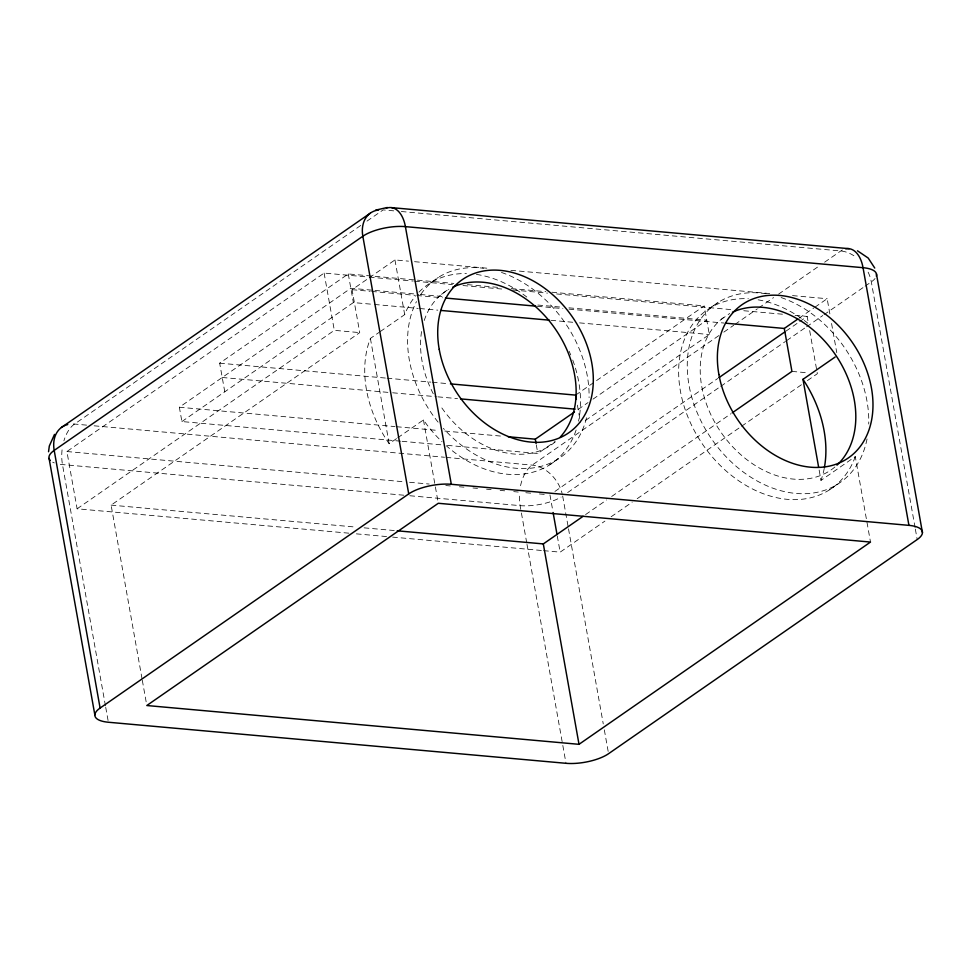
<?xml version="1.0" encoding="UTF-8"?>
<svg xmlns="http://www.w3.org/2000/svg" width="971" height="971" viewBox="0 0 971 971"><rect width="100%" height="100%" fill="white"/><g stroke="black" fill="none" stroke-linecap="round" stroke-linejoin="round"><path stroke-width="0.73" stroke-dasharray="4.86 3.64" d="M430.129 283.119L438.394 277.366M829.683 489.748L837.973 483.983M360.763 225.442L74.524 424.048A31.084 17.745 -84.9 0 0 63.892 440.846M366.989 221.121L383.169 209.894L393.74 210.853M348.832 533.176L77.11 508.792L66.914 451.539L324.108 273.082L367.888 277.002M224.774 391.811L219.677 363.178L348.273 273.943L453.845 283.423M400.598 441.174L181.905 421.548L179.356 407.237L350.822 288.266L373.447 290.293M142.045 678.814L111.107 505.126L359.731 332.616L352.085 289.674L368.009 278.628M369.235 277.779L394.954 259.937L408.5 261.15M181.905 421.548L353.371 302.576L372.985 304.336M77.11 508.792L334.315 330.334L359.731 332.616M396.508 438.637L389.165 443.747A108.801 80.642 55.2 0 1 370.4 338.418L378.969 332.458M380.195 331.609L404.689 314.616A108.801 80.642 55.2 0 1 415.321 296.204M441.477 294.334L448.833 289.237M397.734 437.787L423.453 419.945A108.801 80.642 55.2 0 0 442.036 441.805M575.609 395.112L704.206 305.889L709.316 334.522L584.421 421.171M709.473 308.402L718.055 302.454M578.158 409.434L588.05 402.564M593.002 399.142L706.754 320.199L568.011 307.746M721.137 319.435L729.719 313.475M447.352 445.373L537.837 453.493L554.987 441.587M718.831 335.59L532.144 465.109A31.084 17.745 -84.9 0 0 520.104 488.037M723.808 332.131L733.76 325.224M735.011 324.363L757.404 308.814M758.654 307.953L773.584 297.587M778.56 294.14L819.633 265.641M824.61 262.194L840.789 250.967A31.084 17.745 -84.9 0 1 842.355 250.008M549.732 464.842L558.313 458.895M798.987 318.257L813.686 308.062M814.912 307.212L827.158 298.716L830.011 314.738M554.927 491.435L717.703 378.496M786.037 331.087L798.465 322.457M799.703 321.595L807.168 316.425L808.212 322.299M567.647 492.576L719.487 387.223M720.725 386.361L785.442 341.452M786.692 340.59L805.36 327.64M806.598 326.778L822.777 315.551M824.027 314.689L863.85 287.052M865.088 286.19L871.315 281.869A31.084 10.984 -10.1 0 0 875.053 278.507M585.574 514.581L606.705 499.919M611.681 496.472L731.029 413.67M543.554 550.654L560.158 552.147L604.897 521.111M611.099 516.79L632.23 502.141M637.194 498.693L740.327 427.131M741.565 426.269L802.447 384.031M807.423 380.583L817.364 373.689L809.511 329.642M819.136 469.988L820.981 480.39L855.281 456.601L870.502 542.061M401.29 211.52L840.789 250.967A31.084 23.037 55.2 0 1 855.997 257.218M414.532 261.685L486.811 268.178M510.904 270.339L771.435 293.715M792.518 295.609L827.158 298.716M467.427 284.637L497.589 287.343M511.159 288.569L545.848 291.676M551.88 292.222L704.206 305.889M369.393 277.148L413.173 281.068M414.678 281.202L452.425 284.588M462.985 285.547L503.743 289.2M512.797 290.013L547.523 293.121M556.577 293.934L731.685 309.652M743.762 310.732L786.025 314.531M795.091 315.344L807.168 316.425M374.964 290.426L418.695 294.347M420.2 294.492L444.33 296.653M537.837 305.04L561.978 307.212M352.085 289.674L370.157 291.3M371.662 291.434L415.333 295.354M416.838 295.487L442.436 297.781M537.315 306.302L562.913 308.596M568.945 309.13L724.05 323.052M374.49 304.469L418.234 308.402M419.739 308.535L437.836 310.162M550.945 320.309L573.57 322.336M579.602 322.882L709.316 334.522M791.935 371.408L808.394 372.876M219.677 363.178L385.572 378.059M387.089 378.205L430.821 382.125M432.326 382.258L448.918 383.751M222.225 377.488L391.143 392.648M392.648 392.782L436.392 396.714M437.897 396.848L457.499 398.608M179.356 407.237L395.027 426.585M396.544 426.718L438.771 430.517M444.803 431.051L502.116 436.197M402.103 441.307L441.32 444.827M86.601 425.14L74.524 424.048A31.084 23.037 55.2 0 0 69.985 424.109M94.151 425.808L444.548 457.256M446.065 457.39L532.144 465.109A31.084 23.037 55.2 0 1 562.112 493.438M66.914 451.539L403.535 481.75M409.58 482.284L429.194 484.044M445.798 485.536L450.338 485.949M459.392 486.762L463.92 487.163M472.974 487.976L477.501 488.389M486.556 489.19L491.095 489.602M500.15 490.416L504.677 490.816M513.732 491.629L518.259 492.042M525.809 492.722L531.841 493.256M539.39 493.936L545.435 494.482M403.802 495.21L62.472 464.575A31.084 10.984 -10.1 0 1 58.139 463.968M409.847 495.744L520.104 505.636A31.084 10.984 -10.1 0 0 561.032 497.091M111.107 505.126L356.575 527.156M364.101 527.836L394.226 530.53M356.369 533.856L386.567 536.562M392.6 537.109L542.049 550.521M915.095 527.617L871.315 281.869A31.084 23.037 55.2 0 0 867.698 271.261M915.35 529.11L917.207 539.536M831.564 323.489L836.759 352.619M577.393 405.138L580.452 422.312M562.67 496.023L568.241 527.302M568.508 528.794L603.258 723.905M604.326 729.864L608.574 753.69M549.962 494.882L552.839 511.037M557.281 535.992L560.158 552.147M536.308 444.9L537.837 453.493M526.731 542.874L520.104 505.636A31.084 17.745 -84.9 0 1 519.424 494.263M526.998 544.367L562.549 743.944M562.816 745.437L565.996 763.303M394.954 259.937L404.689 314.616M423.453 419.945L435.117 485.427M435.384 486.908L438.297 503.281M370.4 338.418L389.165 443.747M348.273 273.943L353.371 302.576M324.108 273.082L334.315 330.334M142.312 680.295L146.281 702.567M105.451 705.856L62.472 464.575A31.084 17.745 -84.9 0 1 62.314 448.007M105.718 707.349L108.376 722.242M54.315 462.9A31.084 10.984 -10.1 0 1 52.713 462.196M586.52 417.761A108.801 80.642 55.2 0 1 443.383 428.369M438.103 422.154A108.801 80.642 55.2 0 1 416.474 301.593M420.916 294.201A108.801 80.642 55.2 0 1 483.509 268.251M501.461 272.45A108.801 80.642 55.2 0 1 589.081 397.588M555.218 441.914A93.265 69.123 55.2 0 1 439.948 405.15M433.26 393.753A93.265 69.123 55.2 0 1 421.924 329.485M424.218 320.515A93.265 69.123 55.2 0 1 449.233 288.97M576.119 430.032A108.801 80.642 55.2 0 1 446.284 445.738M418.926 292.162A108.801 80.642 55.2 0 1 466.444 273.567M476.409 274.405A108.801 80.642 55.2 0 1 528.916 298.728M569.103 351.186A108.801 80.642 55.2 0 1 570.742 354.973M572.744 360.071A108.801 80.642 55.2 0 1 578.546 421.123M867.042 438.965A108.801 80.642 55.2 0 1 770.209 487.175A108.801 80.642 55.2 0 1 687.274 367.888A108.801 80.642 55.2 0 1 766.119 293.776M781.121 297.551A108.801 80.642 55.2 0 1 868.717 424.048M834.878 467.015A93.265 69.123 55.2 0 1 722.206 434.025A93.265 69.123 55.2 0 1 726.624 315.429M855.281 456.601A108.801 80.642 55.2 0 1 702.251 443.783A108.801 80.642 55.2 0 1 748.35 298.74M758.108 299.821A108.801 80.642 55.2 0 1 807.763 323.161M824.258 468.313A108.801 80.642 55.2 0 1 820.981 480.39"/><path stroke-width="1.46" d="M48.55 451.733L49.315 446.029L54.51 434.401M61.44 427.471L370.085 213.317M100.098 708.065L408.73 493.911A31.084 10.984 -10.1 0 1 451.309 484.298L908.929 525.36A31.084 10.984 -10.1 0 1 917.207 539.536L608.574 753.69A31.084 10.984 -10.1 0 1 565.996 763.303L108.376 722.242A31.084 10.984 -10.1 0 1 100.098 708.065L54.194 450.398A31.084 23.037 55.2 0 1 67.727 424.533M508.149 436.744L535.288 439.171L574.48 411.983M725.555 323.185L784.289 328.453L797.761 319.107M718.941 377.634L784.799 331.948M397.236 530.809L543.311 543.918L583.086 516.317M732.268 412.809L791.935 371.408L784.289 328.453M818.602 467.015L802.981 379.333L835.133 357.025M579.007 744.32L870.502 542.061L438.297 503.281L146.803 705.529L579.007 744.32L543.311 543.918M375.619 210.137L387.356 207.478M391.604 207.636L849.237 248.697M445.458 298.048L535.81 306.156M440.846 310.429L549.44 320.175M450.435 383.885L575.609 395.112L576.373 399.409M460.521 398.875L575.148 409.155M857.502 250.809L868.195 258.043L874.75 268.045M49.072 458.409L94.855 714.947M922.45 532.654L876.437 273.871M908.929 525.36L863.037 267.693A31.084 17.745 -84.9 0 0 845.705 248.794M553.094 512.506L557.026 534.523M535.288 439.171L536.053 443.468M451.309 484.298L405.405 226.631A31.084 17.745 -84.9 0 0 386.373 208.207M408.73 493.911L362.838 236.244A31.084 23.037 55.2 0 1 378.617 209.967M876.352 276.152A31.084 10.984 -10.1 0 0 863.037 267.693L405.405 226.631A31.084 10.984 -10.1 0 0 362.838 236.244L54.194 450.398A31.084 10.984 -10.1 0 0 50.286 460.472M452.777 287.149A93.265 69.123 55.2 0 1 554.028 327.154A93.265 69.123 55.2 0 1 560.243 437.096M802.981 379.333A108.801 80.642 55.2 0 1 824.464 467.172M732.437 312.237A93.265 69.123 55.2 0 1 835.303 354.549A93.265 69.123 55.2 0 1 836.966 465.17M439.232 349.402A93.265 69.123 55.2 0 0 566.894 434.025A93.265 69.123 55.2 0 0 540.374 285.268A93.265 69.123 55.2 0 0 439.232 349.402M718.892 374.49A93.265 69.123 55.2 0 0 846.554 459.125A93.265 69.123 55.2 0 0 820.034 310.356A93.265 69.123 55.2 0 0 718.892 374.49"/></g></svg>
